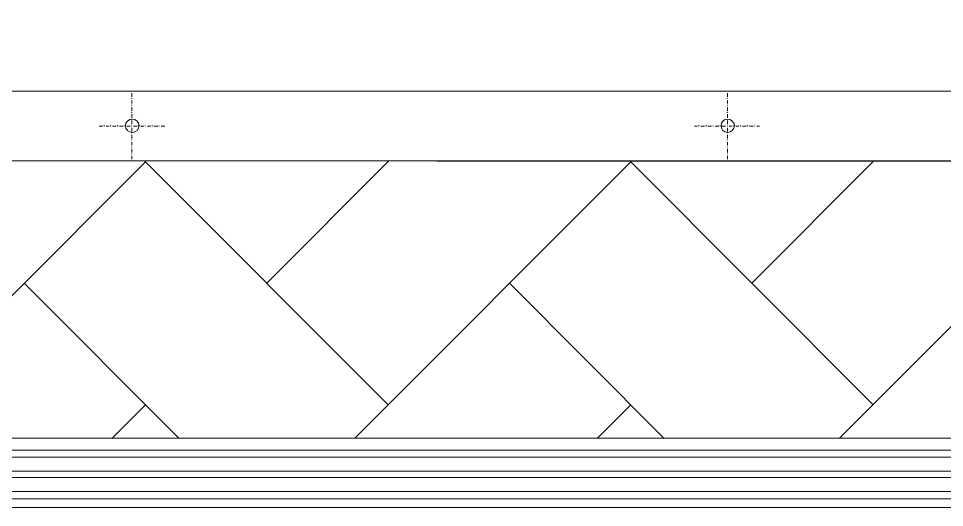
# Model space of a CAD drawing. Header units: millimetres. Extents: x 2928 to 3112, y 1220 to 1280.
# Drawn here: x 2944.799 to 2948.17, y 1238.8 to 1240.578 of the extents above; entities that cross this region are included whole.
import ezdxf

# ---------------------------------------------------------------- set-up
doc = ezdxf.new("R2010")
doc.units = ezdxf.units.MM

msp = doc.modelspace()

# ---------------------------------------------------------------- linework, layer by layer
at = {"color": 252, "linetype": 'Continuous', "lineweight": 13, "true_color": 0x989898}
msp.add_lwpolyline([(2982.2769, 1240.06027), (2940.24797, 1240.06027), (2940.24797, 1263.2906), (2982.2769, 1263.2906)], close=True, dxfattribs=at)
at = {"color": 7, "linetype": 'Continuous', "lineweight": 20, "true_color": 0x000007}
msp.add_lwpolyline([(2954.85818, 1263.03893), (2954.85818, 1263.2906), (2940.24797, 1263.2906), (2940.24797, 1240.06027), (2954.82318, 1240.06027), (2954.82318, 1240.31361), (2940.49964, 1240.31361), (2940.49964, 1263.03893)], close=True, dxfattribs=at)
at = {"color": 253, "linetype": 'Continuous', "lineweight": 5, "true_color": 0x9a9a9a}
msp.add_lwpolyline([(2946.44306, 1240.31361), (2941.12465, 1240.31361), (2941.12465, 1240.31361)], dxfattribs=at)
at = {"color": 252, "linetype": 'Continuous', "lineweight": 13, "true_color": 0x989898}
for points in [[(2945.21137, 1240.28694), (2945.20971, 1240.28861), (2945.20971, 1240.28861)], [(2945.21137, 1240.29361), (2945.21137, 1240.30694), (2945.21137, 1240.30694)], [(2947.37974, 1240.28694), (2947.37807, 1240.28861), (2947.37807, 1240.28861)], [(2947.37974, 1240.29361), (2947.37974, 1240.30694), (2947.37974, 1240.30694)], [(2945.21137, 1240.26194), (2945.20971, 1240.26361), (2945.20971, 1240.26361)], [(2945.21137, 1240.26861), (2945.21137, 1240.28027), (2945.21137, 1240.28027)], [(2945.21137, 1240.24194), (2945.21137, 1240.25527), (2945.21137, 1240.25527)], [(2947.37974, 1240.26194), (2947.37807, 1240.26361), (2947.37807, 1240.26361)], [(2947.37974, 1240.26861), (2947.37974, 1240.28027), (2947.37974, 1240.28027)], [(2947.37974, 1240.24194), (2947.37974, 1240.25527), (2947.37974, 1240.25527)], [(2945.21137, 1240.23527), (2945.20971, 1240.23861), (2945.20971, 1240.23861)], [(2945.21137, 1240.21694), (2945.21137, 1240.23027), (2945.21137, 1240.23027)], [(2947.37974, 1240.23527), (2947.37807, 1240.23861), (2947.37807, 1240.23861)], [(2947.37974, 1240.21694), (2947.37974, 1240.23027), (2947.37974, 1240.23027)], [(2945.1047, 1240.18694), (2945.09304, 1240.18694), (2945.09304, 1240.18694)], [(2945.11137, 1240.18694), (2945.1097, 1240.18861), (2945.1097, 1240.18861)], [(2945.12804, 1240.18694), (2945.11804, 1240.18694), (2945.11804, 1240.18694)], [(2945.13471, 1240.18694), (2945.13304, 1240.18861), (2945.13304, 1240.18861)], [(2945.15471, 1240.18694), (2945.14137, 1240.18694), (2945.14137, 1240.18694)], [(2945.16137, 1240.18694), (2945.15804, 1240.18861), (2945.15804, 1240.18861)], [(2945.17971, 1240.18694), (2945.16637, 1240.18694), (2945.16637, 1240.18694)], [(2945.18637, 1240.18694), (2945.18471, 1240.18861), (2945.18471, 1240.18861)], [(2945.20471, 1240.18694), (2945.19304, 1240.18694), (2945.19304, 1240.18694)], [(2945.21137, 1240.21027), (2945.20971, 1240.21194), (2945.20971, 1240.21194)], [(2945.21137, 1240.18694), (2945.20971, 1240.18861), (2945.20971, 1240.18861)], [(2945.21137, 1240.18694), (2945.20971, 1240.18861), (2945.20971, 1240.18861)], [(2945.21137, 1240.19361), (2945.21137, 1240.20694), (2945.21137, 1240.20694)], [(2945.23137, 1240.18694), (2945.21804, 1240.18694), (2945.21804, 1240.18694)], [(2945.23804, 1240.18694), (2945.23471, 1240.18861), (2945.23471, 1240.18861)], [(2945.25471, 1240.18694), (2945.24304, 1240.18694), (2945.24304, 1240.18694)], [(2945.26137, 1240.18694), (2945.25971, 1240.18861), (2945.25971, 1240.18861)], [(2945.27971, 1240.18694), (2945.26804, 1240.18694), (2945.26804, 1240.18694)], [(2945.28637, 1240.18694), (2945.28471, 1240.18861), (2945.28471, 1240.18861)], [(2945.30637, 1240.18694), (2945.29304, 1240.18694), (2945.29304, 1240.18694)], [(2945.31137, 1240.18694), (2945.30971, 1240.18861), (2945.30971, 1240.18861)], [(2945.33137, 1240.18694), (2945.31804, 1240.18694), (2945.31804, 1240.18694)], [(2947.26974, 1240.18694), (2947.25974, 1240.18694), (2947.25974, 1240.18694)], [(2947.2764, 1240.18694), (2947.27474, 1240.18861), (2947.27474, 1240.18861)], [(2947.2964, 1240.18694), (2947.28307, 1240.18694), (2947.28307, 1240.18694)], [(2947.30307, 1240.18694), (2947.3014, 1240.18861), (2947.3014, 1240.18861)], [(2947.3214, 1240.18694), (2947.30807, 1240.18694), (2947.30807, 1240.18694)], [(2947.32807, 1240.18694), (2947.3264, 1240.18861), (2947.3264, 1240.18861)], [(2947.34807, 1240.18694), (2947.33474, 1240.18694), (2947.33474, 1240.18694)], [(2947.35307, 1240.18694), (2947.3514, 1240.18861), (2947.3514, 1240.18861)], [(2947.37307, 1240.18694), (2947.35974, 1240.18694), (2947.35974, 1240.18694)], [(2947.37974, 1240.21027), (2947.37807, 1240.21194), (2947.37807, 1240.21194)], [(2947.37974, 1240.18694), (2947.37807, 1240.18861), (2947.37807, 1240.18861)], [(2947.37974, 1240.18694), (2947.37807, 1240.18861), (2947.37807, 1240.18861)], [(2947.37974, 1240.19361), (2947.37974, 1240.20694), (2947.37974, 1240.20694)], [(2947.3964, 1240.18694), (2947.3864, 1240.18694), (2947.3864, 1240.18694)], [(2947.40307, 1240.18694), (2947.4014, 1240.18861), (2947.4014, 1240.18861)], [(2947.4214, 1240.18694), (2947.40974, 1240.18694), (2947.40974, 1240.18694)], [(2947.42807, 1240.18694), (2947.4264, 1240.18861), (2947.4264, 1240.18861)], [(2947.44807, 1240.18694), (2947.43474, 1240.18694), (2947.43474, 1240.18694)], [(2947.45474, 1240.18694), (2947.4514, 1240.18861), (2947.4514, 1240.18861)], [(2947.47307, 1240.18694), (2947.45974, 1240.18694), (2947.45974, 1240.18694)], [(2947.47974, 1240.18694), (2947.47807, 1240.18861), (2947.47807, 1240.18861)], [(2947.49641, 1240.18694), (2947.48641, 1240.18694), (2947.48641, 1240.18694)], [(2945.21137, 1240.16194), (2945.20971, 1240.16361), (2945.20971, 1240.16361)], [(2945.21137, 1240.16694), (2945.21137, 1240.18027), (2945.21137, 1240.18027)], [(2945.21137, 1240.14194), (2945.21137, 1240.15527), (2945.21137, 1240.15527)], [(2947.37974, 1240.16194), (2947.37807, 1240.16361), (2947.37807, 1240.16361)], [(2947.37974, 1240.16694), (2947.37974, 1240.18027), (2947.37974, 1240.18027)], [(2947.37974, 1240.14194), (2947.37974, 1240.15527), (2947.37974, 1240.15527)], [(2945.21137, 1240.13527), (2945.20971, 1240.13694), (2945.20971, 1240.13694)], [(2945.21137, 1240.11694), (2945.21137, 1240.12861), (2945.21137, 1240.12861)], [(2947.37974, 1240.13527), (2947.37807, 1240.13694), (2947.37807, 1240.13694)], [(2947.37974, 1240.11694), (2947.37974, 1240.12861), (2947.37974, 1240.12861)], [(2945.21137, 1240.11027), (2945.20971, 1240.11194), (2945.20971, 1240.11194)], [(2945.21137, 1240.08527), (2945.20971, 1240.08694), (2945.20971, 1240.08694)], [(2945.21137, 1240.09027), (2945.21137, 1240.1036), (2945.21137, 1240.1036)], [(2947.37974, 1240.11027), (2947.37807, 1240.11194), (2947.37807, 1240.11194)], [(2947.37974, 1240.08527), (2947.37807, 1240.08694), (2947.37807, 1240.08694)], [(2947.37974, 1240.09027), (2947.37974, 1240.1036), (2947.37974, 1240.1036)], [(2945.21137, 1240.06694), (2945.21137, 1240.0786), (2945.21137, 1240.0786)], [(2947.37974, 1240.06694), (2947.37974, 1240.0786), (2947.37974, 1240.0786)]]:
    msp.add_lwpolyline(points, dxfattribs=at)
at = {"color": 9, "linetype": 'Continuous', "lineweight": 13, "true_color": 0xbababa}
for points in [[(2944.25636, 1239.05192), (2945.26137, 1240.05694), (2945.26137, 1240.05694)], [(2946.14472, 1239.17359), (2945.25804, 1240.06027), (2945.25804, 1240.06027)], [(2945.70305, 1239.61526), (2946.14639, 1240.06027), (2946.14639, 1240.06027)], [(2946.02305, 1239.05192), (2947.02807, 1240.05694), (2947.02807, 1240.05694)], [(2946.14472, 1240.05694), (2946.14139, 1240.06027), (2946.14139, 1240.06027)], [(2947.90974, 1239.17359), (2947.02473, 1240.06027), (2947.02473, 1240.06027)], [(2947.46807, 1239.61526), (2947.91308, 1240.06027), (2947.91308, 1240.06027)], [(2947.78808, 1239.05192), (2948.79309, 1240.05694), (2948.79309, 1240.05694)], [(2947.90974, 1240.05694), (2947.90808, 1240.06027), (2947.90808, 1240.06027)], [(2945.38304, 1239.05192), (2944.8197, 1239.61526), (2944.8197, 1239.61526)], [(2947.14807, 1239.05192), (2946.58639, 1239.61526), (2946.58639, 1239.61526)], [(2945.13971, 1239.05192), (2945.26137, 1239.17359), (2945.26137, 1239.17359)], [(2946.9064, 1239.05192), (2947.02807, 1239.17359), (2947.02807, 1239.17359)], [(2939.49296, 1239.00859), (2954.77318, 1239.00859), (2954.77318, 1239.00859)], [(2939.49296, 1238.98359), (2954.77318, 1238.98359), (2954.77318, 1238.98359)], [(2939.49296, 1238.93192), (2954.77318, 1238.93192), (2954.77318, 1238.93192)], [(2939.49296, 1238.90859), (2954.77318, 1238.90859), (2954.77318, 1238.90859)], [(2939.49296, 1238.85859), (2954.77318, 1238.85859), (2954.77318, 1238.85859)], [(2939.49296, 1238.83192), (2954.77318, 1238.83192), (2954.77318, 1238.83192)]]:
    msp.add_lwpolyline(points, dxfattribs=at)
at = {"color": 253, "linetype": 'Continuous', "lineweight": -2, "true_color": 0x9a9a9a}
msp.add_lwpolyline([(2946.32139, 1240.06027), (2986.86863, 1240.06027), (2986.86863, 1240.06027)], dxfattribs=at)
at = {"color": 7, "linetype": 'Continuous', "lineweight": 5, "true_color": 0x000007}
for points in [[(2954.77318, 1239.05192), (2939.49296, 1239.05192), (2939.49296, 1239.05192)], [(2954.77318, 1238.80025), (2939.49296, 1238.80025), (2939.49296, 1238.80025)]]:
    msp.add_lwpolyline(points, dxfattribs=at)
at = {"color": 7, "linetype": 'Continuous', "lineweight": 20, "true_color": 0x000007}
msp.add_open_spline([(2945.23804, 1240.18861), (2945.23804, 1240.20194), (2945.22637, 1240.21194), (2945.21304, 1240.21194), (2945.21304, 1240.21194), (2945.19971, 1240.21194), (2945.18804, 1240.20194), (2945.18804, 1240.18861), (2945.18804, 1240.18861), (2945.18804, 1240.17527), (2945.19971, 1240.16361), (2945.21304, 1240.16361), (2945.21304, 1240.16361), (2945.22637, 1240.16361), (2945.23804, 1240.17527), (2945.23804, 1240.18861)], degree=3, knots=[0, 0, 0, 0, 0.0625, 0.0625, 0.0625, 0.0625, 0.125, 0.125, 0.125, 0.125, 0.1875, 0.1875, 0.1875, 0.1875, 1, 1, 1, 1], dxfattribs=at)
at = {"color": 7, "linetype": 'Continuous', "lineweight": 5, "true_color": 0x000007}
msp.add_open_spline([(2947.40474, 1240.18861), (2947.40474, 1240.20194), (2947.39307, 1240.21194), (2947.37974, 1240.21194), (2947.37974, 1240.21194), (2947.3664, 1240.21194), (2947.3564, 1240.20194), (2947.3564, 1240.18861), (2947.3564, 1240.18861), (2947.3564, 1240.17527), (2947.3664, 1240.16361), (2947.37974, 1240.16361), (2947.37974, 1240.16361), (2947.39307, 1240.16361), (2947.40474, 1240.17527), (2947.40474, 1240.18861)], degree=3, knots=[0, 0, 0, 0, 0.0625, 0.0625, 0.0625, 0.0625, 0.125, 0.125, 0.125, 0.125, 0.1875, 0.1875, 0.1875, 0.1875, 1, 1, 1, 1], dxfattribs=at)

doc.saveas('drawing.dxf')
